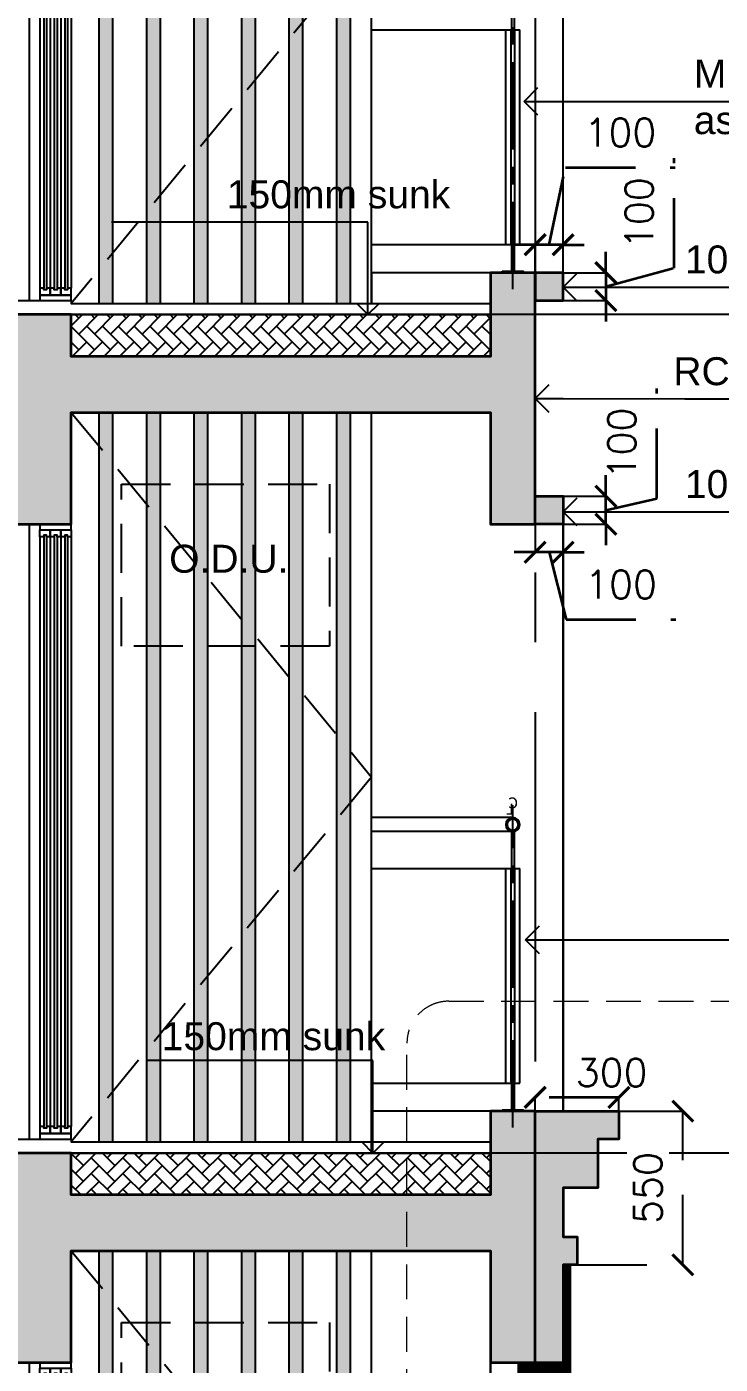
# Model space of a CAD drawing. Header units: millimetres. Extents: x 1066295 to 1300022, y -5734212 to -5454663.
# Drawn here: x 1140959 to 1143441, y -5671749 to -5666963 of the extents above; entities that cross this region are included whole.
import ezdxf

# ---------------------------------------------------------------- set-up
doc = ezdxf.new("R2010")
doc.units = ezdxf.units.MM
doc.header["$LTSCALE"] = 1000
doc.header["$MEASUREMENT"] = 0
for name, pattern in [('AUDIT_D_120904163729-0', [0]), ('T9_PROFILE SECTIONS$0$( Hidden )', [0.375, 0.25, -0.125]), ('T9_PROFILE SECTIONS$0$AUDIT_D_120904163729-0', [0]), ('T9_PROFILE SECTIONS$0$CENTER', [2, 1.25, -0.25, 0.25, -0.25]), ('T9_PROFILE SECTIONS$0$HIDDEN', [0.375, 0.25, -0.125]), ('T9_PROFILE SECTIONS$0$HIDDEN2', [0.1875, 0.125, -0.0625]), ('T9_PROFILE SECTIONS$0$T10(T7 IS SIMILAR BUT MIRROR) - DIMENSION & TEXTING$0$HIDDEN', [0.375, 0.25, -0.125]), ('T9_PROFILE SECTIONS$0$T8_PROFILE SECTIONS$0$HIDDEN', [0.375, 0.25, -0.125]), ('T9_PROFILE SECTIONS$0$T8_PROFILE SECTIONS$0$PHANTOM2', [1.25, 0.625, -0.125, 0.125, -0.125, 0.125, -0.125])]:
    doc.linetypes.add(name, pattern=pattern)
doc.layers.get('0').update_dxf_attribs({"linetype": 'AUDIT_D_120904163729-0'})
for name, color, linetype in [('T9_PROFILE SECTIONS$0$a-alu frame', 4, 'Continuous'), ('T9_PROFILE SECTIONS$0$A-DIM', 2, 'Continuous'), ('T9_PROFILE SECTIONS$0$a-ele', 8, 'Continuous'), ('T9_PROFILE SECTIONS$0$A-SUNK SLAB', 251, 'T9_PROFILE SECTIONS$0$AUDIT_D_120904163729-0'), ('T9_PROFILE SECTIONS$0$a-window', 5, 'Continuous'), ('T9_PROFILE SECTIONS$0$DETAIL TEXT', 84, 'T9_PROFILE SECTIONS$0$HIDDEN'), ('T9_PROFILE SECTIONS$0$Elev 01', 8, 'Continuous'), ('T9_PROFILE SECTIONS$0$ELEV 5', 8, 'Continuous'), ('T9_PROFILE SECTIONS$0$F.F.L', 36, 'Continuous'), ('T9_PROFILE SECTIONS$0$GLASS', 5, 'Continuous'), ('T9_PROFILE SECTIONS$0$HATCH 150', 8, 'Continuous'), ('T9_PROFILE SECTIONS$0$Leader', 2, 'T9_PROFILE SECTIONS$0$AUDIT_D_120904163729-0'), ('T9_PROFILE SECTIONS$0$LEVEL', 7, 'Continuous'), ('T9_PROFILE SECTIONS$0$T10(T7 IS SIMILAR BUT MIRROR) - DIMENSION & TEXTING$0$A-DIMENSIONS', 2, 'T9_PROFILE SECTIONS$0$T10(T7 IS SIMILAR BUT MIRROR) - DIMENSION & TEXTING$0$HIDDEN'), ('T9_PROFILE SECTIONS$0$T8_PROFILE SECTIONS$0$A-BUILDING LINE TURNS HERE', 252, 'T9_PROFILE SECTIONS$0$T8_PROFILE SECTIONS$0$PHANTOM2')]:
    doc.layers.add(name, color=color, linetype=linetype)
for name, color, linetype, lineweight in [('T9_PROFILE SECTIONS$0$A-DIMENSION', 2, 'Continuous', 35), ('T9_PROFILE SECTIONS$0$A-SLAB', 3, 'Continuous', 35), ('T9_PROFILE SECTIONS$0$ele', 1, 'Continuous', 30), ('T9_PROFILE SECTIONS$0$R0-18-10-2014-T1-1st Podium Floor Plan$0$Text', 7, 'Continuous', 0), ('T9_PROFILE SECTIONS$0$T8_PROFILE SECTIONS$0$A-DIMENSION', 2, 'Continuous', 35)]:
    doc.layers.add(name, color=color, linetype=linetype, lineweight=lineweight)
doc.styles.add('T9_PROFILE SECTIONS$0$arial', font='sanss___.ttf')
doc.styles.add('T9_PROFILE SECTIONS$0$ARIAL ARROW', font='arial.ttf')
doc.styles.add('T9_PROFILE SECTIONS$0$Romans 1', font='romans.shx', dxfattribs={"height": 100})
doc.styles.add('T9_PROFILE SECTIONS$0$T8_PROFILE SECTIONS$0$Romans 1', font='romans.shx', dxfattribs={"height": 100})
doc.dimstyles.new('T9_PROFILE SECTIONS$0$ALPINE S', dxfattribs={"dimscale": 0, "dimtxt": 100, "dimasz": 75, "dimexe": 0, "dimexo": 0, "dimgap": 75, "dimtad": 1, "dimdec": 0, "dimzin": 0, "dimdsep": 46, "dimtxsty": 'T9_PROFILE SECTIONS$0$Romans 1', "dimblk": 'T9_PROFILE SECTIONS$0$_ArchTick', "dimcen": 0.09, "dimclrd": 256, "dimclre": 256, "dimclrt": 7, "dimadec": 0, "dimazin": 0, "dimtfac": 1, "dimtdec": 0, "dimtofl": 0, "dimtmove": 1, "dimatfit": 0, "dimldrblk": 'T9_PROFILE SECTIONS$0$_Open90', "dimfxl": 1, "dimtolj": 1, "dimtzin": 0, "dimarcsym": 0})
doc.dimstyles.new('T9_PROFILE SECTIONS$0$T8_PROFILE SECTIONS$0$ALPINE S', dxfattribs={"dimscale": 0, "dimtxt": 100, "dimasz": 75, "dimexe": 0, "dimexo": 0, "dimgap": 75, "dimtad": 1, "dimdec": 0, "dimzin": 0, "dimdsep": 46, "dimtxsty": 'T9_PROFILE SECTIONS$0$T8_PROFILE SECTIONS$0$Romans 1', "dimblk": 'T9_PROFILE SECTIONS$0$T8_PROFILE SECTIONS$0$_ArchTick', "dimcen": 0.09, "dimclrd": 256, "dimclre": 256, "dimclrt": 7, "dimadec": 0, "dimazin": 0, "dimtfac": 1, "dimtdec": 0, "dimtofl": 0, "dimtmove": 1, "dimatfit": 0, "dimldrblk": 'T9_PROFILE SECTIONS$0$T8_PROFILE SECTIONS$0$_Open90', "dimfxl": 1, "dimtolj": 1, "dimtzin": 0, "dimarcsym": 0})

# ---------------------------------------------------------------- blocks, each defined once
blk = doc.blocks.new('T9_PROFILE SECTIONS$0$A$C04612184')
at = {"layer": 'T9_PROFILE SECTIONS$0$LEVEL', "color": 8, "linetype": 'T9_PROFILE SECTIONS$0$HIDDEN2', "ltscale": 5}
for p, q in [((89.8181, 23.915), (-67.8271, 23.915)), ((89.8181, 20.915), (-67.8271, 20.915))]:
    blk.add_line(p, q, dxfattribs=at)
blk = doc.blocks.new('T9_PROFILE SECTIONS$0$window with railing')
at = {"layer": 'T9_PROFILE SECTIONS$0$a-ele'}
blk.add_lwpolyline([(-11244.9, -340863.7), (-11244.9, -338663.7)], dxfattribs=at)
at = {"layer": 'T9_PROFILE SECTIONS$0$a-window', "color": 250}
for p, q in [((-11394.9, -338708.7), (-11394.9, -340818.7)), ((-11381.6, -338708.7), (-11381.6, -340818.7)), ((-11371.6, -338708.7), (-11371.6, -340818.7))]:
    blk.add_line(p, q, dxfattribs=at)
at = {"layer": 'T9_PROFILE SECTIONS$0$a-window', "color": 1}
for p, q in [((-11357.4, -338708.7), (-11357.4, -340818.7)), ((-11319.9, -338708.7), (-11319.9, -340818.7)), ((-11319.9, -338708.7), (-11319.9, -340818.7)), ((-11282.4, -338708.7), (-11282.4, -340818.7))]:
    blk.add_line(p, q, dxfattribs=at)
at = {"layer": 'T9_PROFILE SECTIONS$0$a-window', "color": 5}
for p, q in [((-11344.1, -338708.7), (-11344.1, -340818.7)), ((-11334.1, -338708.7), (-11334.1, -340818.7)), ((-11306.6, -338708.7), (-11306.6, -340818.7)), ((-11296.6, -338708.7), (-11296.6, -340818.7))]:
    blk.add_line(p, q, dxfattribs=at)
at = {"layer": 'T9_PROFILE SECTIONS$0$a-window', "color": 4}
for points in [[(-11394.9, -338683.7), (-11394.9, -338663.7), (-11282.4, -338663.7), (-11282.4, -338683.7)], [(-11371.6, -338708.7), (-11357.4, -338708.7), (-11357.4, -338683.7), (-11394.9, -338683.7), (-11394.9, -338708.7), (-11381.6, -338708.7), (-11381.6, -338702.7), (-11371.6, -338702.7)], [(-11334.1, -338708.7), (-11319.9, -338708.7), (-11319.9, -338683.7), (-11357.4, -338683.7), (-11357.4, -338708.7), (-11344.1, -338708.7), (-11344.1, -338702.7), (-11334.1, -338702.7)], [(-11296.6, -338708.7), (-11282.4, -338708.7), (-11282.4, -338683.7), (-11319.9, -338683.7), (-11319.9, -338708.7), (-11306.6, -338708.7), (-11306.6, -338702.7), (-11296.6, -338702.7)], [(-11371.6, -340818.7), (-11357.4, -340818.7), (-11357.4, -340843.7), (-11394.9, -340843.7), (-11394.9, -340818.7), (-11381.6, -340818.7), (-11381.6, -340824.7), (-11371.6, -340824.7)], [(-11394.9, -340863.7), (-11394.9, -340843.7), (-11282.4, -340843.7), (-11282.4, -340863.7)], [(-11334.1, -340818.7), (-11319.9, -340818.7), (-11319.9, -340843.7), (-11357.4, -340843.7), (-11357.4, -340818.7), (-11344.1, -340818.7), (-11344.1, -340824.7), (-11334.1, -340824.7)], [(-11296.6, -340818.7), (-11282.4, -340818.7), (-11282.4, -340843.7), (-11319.9, -340843.7), (-11319.9, -340818.7), (-11306.6, -340818.7), (-11306.6, -340824.7), (-11296.6, -340824.7)]]:
    blk.add_lwpolyline(points, close=True, dxfattribs=at)
blk = doc.blocks.new('T9_PROFILE SECTIONS$0$_ArchTick')
at = {"color": 0, "linetype": 'ByBlock', "const_width": 0.15}
blk.add_lwpolyline([(-0.5, -0.5), (0.5, 0.5)], dxfattribs=at)
blk = doc.blocks.new('T9_PROFILE SECTIONS$0$A$C6E3644B4')
at = {"layer": 'T9_PROFILE SECTIONS$0$A-DIM', "ltscale": 0.7}
h = blk.add_hatch(color=8, dxfattribs=at)
edge = h.paths.add_edge_path()
edge.add_arc((0, 1025), 25, 0, 360)
edge = h.paths.add_edge_path(flags=17)
edge.add_arc((0, 1025), 20, 0, 360)
for points in [[(6, 868.7), (-6, 868.7), (-6, 843.7), (6, 843.7)], [(6, 130), (-6, 130), (-6, 105), (6, 105)]]:
    blk.add_hatch(color=8, dxfattribs=at).paths.add_polyline_path(points)
at = {"layer": 'T9_PROFILE SECTIONS$0$A-DIM', "color": 5, "linetype": 'T9_PROFILE SECTIONS$0$CENTER', "ltscale": 0.25}
blk.add_line((0, -59), (0, 1094.7), dxfattribs=at)
at = {"layer": 'T9_PROFILE SECTIONS$0$A-DIM', "ltscale": 0.7}
for p, q in [((-5, 1000.1), (-5, 868.4)), ((5, 1000.1), (5, 868.4)), ((25, 868.4), (-25, 868.4)), ((-25, 100.4), (-25, 868.4)), ((25, 100.4), (25, 868.4)), ((25, 100.4), (-25, 100.4)), ((-5, 100.4), (-5, 5)), ((5, 100.4), (5, 5))]:
    blk.add_line(p, q, dxfattribs=at)
blk.add_lwpolyline([(37.5, 5), (-37.5, 5), (-37.5, 0), (37.5, 0)], close=True, dxfattribs=at)
for radius in [25, 20]:
    blk.add_circle((0, 1025), radius, dxfattribs=at)
at = {"layer": 'T9_PROFILE SECTIONS$0$GLASS', "ltscale": 0.7}
for points in [[(-6, 868.4), (-6, 843.7), (6, 843.7), (6, 868.4)], [(-6, 105), (6, 105), (6, 868.4), (-6, 868.4)], [(-6, 130), (-6, 105), (6, 105), (6, 130)]]:
    blk.add_lwpolyline(points, close=True, dxfattribs=at)
at = {"layer": 'T9_PROFILE SECTIONS$0$DETAIL TEXT', "color": 0, "char_height": 40, "width": 489.252, "attachment_point": 1, "style": 'T9_PROFILE SECTIONS$0$arial'}
for s, insert in [('{\\fCalibri|b0|i0|c0|p34;C}', (-17.8, 1122.7)), ('{\\fCalibri|b0|i0|c0|p34;L}', (-2.8, 1100.5))]:
    blk.add_mtext(s, dxfattribs=dict(at, insert=insert))
blk = doc.blocks.new('T9_PROFILE SECTIONS$0$T8_PROFILE SECTIONS$0$_ArchTick')
at = {"color": 0, "linetype": 'ByBlock', "const_width": 0.15}
blk.add_lwpolyline([(-0.5, -0.5), (0.5, 0.5)], dxfattribs=at)
blk = doc.blocks.new('*D251')
at = {"layer": 'T9_PROFILE SECTIONS$0$T8_PROFILE SECTIONS$0$A-DIMENSION', "linetype": 'T9_PROFILE SECTIONS$0$T8_PROFILE SECTIONS$0$HIDDEN', "transparency": 16777216}
for p, q in [((-49443.9, 283911.7), (-49385.2, 284188.4)), ((-49385.2, 284188.4), (-48992.3, 284188.4)), ((-49493.9, 283911.7), (-49568.9, 283911.7)), ((-49393.9, 283911.7), (-49493.9, 283911.7)), ((-49393.9, 283911.7), (-49318.9, 283911.7))]:
    blk.add_line(p, q, dxfattribs=at)
at = {"layer": 'T9_PROFILE SECTIONS$0$T8_PROFILE SECTIONS$0$A-DIMENSION', "linetype": 'T9_PROFILE SECTIONS$0$T8_PROFILE SECTIONS$0$HIDDEN', "lineweight": -2, "transparency": 16777216}
for p, q in [((-49493.9, 283811.7), (-49493.9, 283911.7)), ((-49393.9, 283811.7), (-49393.9, 283911.7))]:
    blk.add_line(p, q, dxfattribs=at)
at = {"layer": 'T9_PROFILE SECTIONS$0$T8_PROFILE SECTIONS$0$A-DIMENSION', "linetype": 'ByBlock', "transparency": 16777216, "xscale": 75, "yscale": 75, "zscale": 75}
blk.add_blockref('T9_PROFILE SECTIONS$0$T8_PROFILE SECTIONS$0$_ArchTick', (-49493.9, 283911.7), dxfattribs=at)
at = {"layer": 'T9_PROFILE SECTIONS$0$T8_PROFILE SECTIONS$0$A-DIMENSION', "linetype": 'ByBlock', "transparency": 16777216, "xscale": 75, "yscale": 75, "zscale": 75, "rotation": 180}
blk.add_blockref('T9_PROFILE SECTIONS$0$T8_PROFILE SECTIONS$0$_ArchTick', (-49393.9, 283911.7), dxfattribs=at)
at = {"layer": 'T9_PROFILE SECTIONS$0$T8_PROFILE SECTIONS$0$A-DIMENSION', "color": 7, "linetype": 'ByBlock', "transparency": 16777216, "insert": (-49188.7, 284313.4), "char_height": 100, "attachment_point": 5, "style": 'T9_PROFILE SECTIONS$0$T8_PROFILE SECTIONS$0$Romans 1'}
blk.add_mtext('\\A1;100', dxfattribs=at)
blk = doc.blocks.new('T9_PROFILE SECTIONS$0$T8_PROFILE SECTIONS$0$_Open90')
at = {"color": 0, "linetype": 'ByBlock', "lineweight": -2}
for p, q in [((0, 0), (-1, 0)), ((-0.5, 0.5), (0, 0)), ((0, 0), (-0.5, -0.5))]:
    blk.add_line(p, q, dxfattribs=at)
blk = doc.blocks.new('*D252')
at = {"layer": 'T9_PROFILE SECTIONS$0$T8_PROFILE SECTIONS$0$A-DIMENSION', "linetype": 'T9_PROFILE SECTIONS$0$T8_PROFILE SECTIONS$0$HIDDEN', "transparency": 16777216}
for p, q in [((-48996.2, 283828.2), (-48996.2, 284221.1)), ((-49240.7, 283811.7), (-49240.7, 283886.7)), ((-49240.7, 283761.7), (-48996.2, 283828.2)), ((-49240.7, 283811.7), (-49240.7, 283711.7)), ((-49240.7, 283711.7), (-49240.7, 283636.7))]:
    blk.add_line(p, q, dxfattribs=at)
at = {"layer": 'T9_PROFILE SECTIONS$0$T8_PROFILE SECTIONS$0$A-DIMENSION', "linetype": 'T9_PROFILE SECTIONS$0$T8_PROFILE SECTIONS$0$HIDDEN', "lineweight": -2, "transparency": 16777216}
for p, q in [((-49393.9, 283811.7), (-49240.7, 283811.7)), ((-49393.9, 283711.7), (-49240.7, 283711.7))]:
    blk.add_line(p, q, dxfattribs=at)
at = {"layer": 'T9_PROFILE SECTIONS$0$T8_PROFILE SECTIONS$0$A-DIMENSION', "linetype": 'ByBlock', "transparency": 16777216, "xscale": 75, "yscale": 75, "zscale": 75}
for p, rotation in [((-49240.7, 283811.7), 270), ((-49240.7, 283711.7), 90)]:
    blk.add_blockref('T9_PROFILE SECTIONS$0$T8_PROFILE SECTIONS$0$_ArchTick', p, dxfattribs=dict(at, rotation=rotation))
at = {"layer": 'T9_PROFILE SECTIONS$0$T8_PROFILE SECTIONS$0$A-DIMENSION', "color": 7, "linetype": 'ByBlock', "transparency": 16777216, "insert": (-49121.2, 284024.7), "char_height": 100, "attachment_point": 5, "rotation": 90, "style": 'T9_PROFILE SECTIONS$0$T8_PROFILE SECTIONS$0$Romans 1'}
blk.add_mtext('\\A1;100', dxfattribs=at)
blk = doc.blocks.new('*D253')
at = {"layer": 'T9_PROFILE SECTIONS$0$T8_PROFILE SECTIONS$0$A-DIMENSION', "linetype": 'T9_PROFILE SECTIONS$0$T8_PROFILE SECTIONS$0$HIDDEN', "lineweight": -2, "transparency": 16777216}
for p, q in [((-49493.9, 282911.7), (-49493.9, 282811.6)), ((-49393.9, 282911.7), (-49393.9, 282811.6))]:
    blk.add_line(p, q, dxfattribs=at)
at = {"layer": 'T9_PROFILE SECTIONS$0$T8_PROFILE SECTIONS$0$A-DIMENSION', "linetype": 'T9_PROFILE SECTIONS$0$T8_PROFILE SECTIONS$0$HIDDEN', "transparency": 16777216}
for p, q in [((-49493.9, 282811.6), (-49568.9, 282811.6)), ((-49393.9, 282811.6), (-49493.9, 282811.6)), ((-49443.9, 282811.6), (-49382.9, 282571)), ((-49393.9, 282811.6), (-49318.9, 282811.6)), ((-49382.9, 282571), (-48990, 282571))]:
    blk.add_line(p, q, dxfattribs=at)
at = {"layer": 'T9_PROFILE SECTIONS$0$T8_PROFILE SECTIONS$0$A-DIMENSION', "linetype": 'ByBlock', "transparency": 16777216, "xscale": 75, "yscale": 75, "zscale": 75}
blk.add_blockref('T9_PROFILE SECTIONS$0$T8_PROFILE SECTIONS$0$_ArchTick', (-49493.9, 282811.6), dxfattribs=at)
at = {"layer": 'T9_PROFILE SECTIONS$0$T8_PROFILE SECTIONS$0$A-DIMENSION', "linetype": 'ByBlock', "transparency": 16777216, "xscale": 75, "yscale": 75, "zscale": 75, "rotation": 180}
blk.add_blockref('T9_PROFILE SECTIONS$0$T8_PROFILE SECTIONS$0$_ArchTick', (-49393.9, 282811.6), dxfattribs=at)
at = {"layer": 'T9_PROFILE SECTIONS$0$T8_PROFILE SECTIONS$0$A-DIMENSION', "color": 7, "linetype": 'ByBlock', "transparency": 16777216, "insert": (-49186.5, 282696), "char_height": 100, "attachment_point": 5, "style": 'T9_PROFILE SECTIONS$0$T8_PROFILE SECTIONS$0$Romans 1'}
blk.add_mtext('\\A1;100', dxfattribs=at)
blk = doc.blocks.new('*D254')
at = {"layer": 'T9_PROFILE SECTIONS$0$T8_PROFILE SECTIONS$0$A-DIMENSION', "linetype": 'T9_PROFILE SECTIONS$0$T8_PROFILE SECTIONS$0$HIDDEN', "transparency": 16777216}
for p, q in [((-49058.1, 283004.1), (-49058.1, 283397)), ((-49240.7, 283011.7), (-49240.7, 283086.7)), ((-49240.7, 282911.7), (-49240.7, 283011.7)), ((-49240.7, 282961.7), (-49058.1, 283004.1)), ((-49240.7, 282911.7), (-49240.7, 282836.7))]:
    blk.add_line(p, q, dxfattribs=at)
at = {"layer": 'T9_PROFILE SECTIONS$0$T8_PROFILE SECTIONS$0$A-DIMENSION', "linetype": 'T9_PROFILE SECTIONS$0$T8_PROFILE SECTIONS$0$HIDDEN', "lineweight": -2, "transparency": 16777216}
for p, q in [((-49393.9, 283011.7), (-49240.7, 283011.7)), ((-49393.9, 282911.7), (-49240.7, 282911.7))]:
    blk.add_line(p, q, dxfattribs=at)
at = {"layer": 'T9_PROFILE SECTIONS$0$T8_PROFILE SECTIONS$0$A-DIMENSION', "linetype": 'ByBlock', "transparency": 16777216, "xscale": 75, "yscale": 75, "zscale": 75}
for p, rotation in [((-49240.7, 283011.7), 270), ((-49240.7, 282911.7), 90)]:
    blk.add_blockref('T9_PROFILE SECTIONS$0$T8_PROFILE SECTIONS$0$_ArchTick', p, dxfattribs=dict(at, rotation=rotation))
at = {"layer": 'T9_PROFILE SECTIONS$0$T8_PROFILE SECTIONS$0$A-DIMENSION', "color": 7, "linetype": 'ByBlock', "transparency": 16777216, "insert": (-49183.1, 283200.5), "char_height": 100, "attachment_point": 5, "rotation": 90, "style": 'T9_PROFILE SECTIONS$0$T8_PROFILE SECTIONS$0$Romans 1'}
blk.add_mtext('\\A1;100', dxfattribs=at)
blk = doc.blocks.new('*D300')
at = {"layer": 'T9_PROFILE SECTIONS$0$A-DIMENSION', "linetype": 'T9_PROFILE SECTIONS$0$HIDDEN', "lineweight": -2, "transparency": 16777216}
for p, q in [((1144523.9, -5668445.1), (1144523.9, -5668396)), ((1144823.9, -5668445.1), (1144823.9, -5668396))]:
    blk.add_line(p, q, dxfattribs=at)
at = {"layer": 'T9_PROFILE SECTIONS$0$A-DIMENSION', "linetype": 'T9_PROFILE SECTIONS$0$HIDDEN', "transparency": 16777216}
blk.add_line((1144823.9, -5668396), (1144523.9, -5668396), dxfattribs=at)
at = {"layer": 'T9_PROFILE SECTIONS$0$A-DIMENSION', "linetype": 'ByBlock', "transparency": 16777216, "xscale": 75, "yscale": 75, "zscale": 75, "rotation": 180}
blk.add_blockref('T9_PROFILE SECTIONS$0$_ArchTick', (1144523.9, -5668396), dxfattribs=at)
at = {"layer": 'T9_PROFILE SECTIONS$0$A-DIMENSION', "linetype": 'ByBlock', "transparency": 16777216, "xscale": 75, "yscale": 75, "zscale": 75}
blk.add_blockref('T9_PROFILE SECTIONS$0$_ArchTick', (1144823.9, -5668396), dxfattribs=at)
at = {"layer": 'T9_PROFILE SECTIONS$0$A-DIMENSION', "color": 7, "linetype": 'ByBlock', "transparency": 16777216, "insert": (1144797.7, -5668307.5), "char_height": 100, "attachment_point": 5, "style": 'T9_PROFILE SECTIONS$0$Romans 1'}
blk.add_mtext('\\A1;300', dxfattribs=at)
blk = doc.blocks.new('T9_PROFILE SECTIONS$0$_Open90')
at = {"color": 0, "linetype": 'ByBlock', "lineweight": -2}
for p, q in [((0, 0), (-1, 0)), ((-0.5, 0.5), (0, 0)), ((0, 0), (-0.5, -0.5))]:
    blk.add_line(p, q, dxfattribs=at)
blk = doc.blocks.new('*D301')
at = {"layer": 'T9_PROFILE SECTIONS$0$T10(T7 IS SIMILAR BUT MIRROR) - DIMENSION & TEXTING$0$A-DIMENSIONS', "linetype": 'T9_PROFILE SECTIONS$0$HIDDEN', "lineweight": -2, "transparency": 16777216}
for p, q in [((1144823.9, -5668445.1), (1145052.7, -5668445.1)), ((1144674, -5668995.1), (1145052.7, -5668995.1))]:
    blk.add_line(p, q, dxfattribs=at)
at = {"layer": 'T9_PROFILE SECTIONS$0$T10(T7 IS SIMILAR BUT MIRROR) - DIMENSION & TEXTING$0$A-DIMENSIONS', "lineweight": -2, "transparency": 16777216}
blk.add_line((1145052.7, -5668995.1), (1145052.7, -5668445.1), dxfattribs=at)
at = {"layer": 'T9_PROFILE SECTIONS$0$T10(T7 IS SIMILAR BUT MIRROR) - DIMENSION & TEXTING$0$A-DIMENSIONS', "linetype": 'ByBlock', "lineweight": -2, "transparency": 16777216, "xscale": 75, "yscale": 75, "zscale": 75}
for p, rotation in [((1145052.7, -5668445.1), 90), ((1145052.7, -5668995.1), 270)]:
    blk.add_blockref('T9_PROFILE SECTIONS$0$_ArchTick', p, dxfattribs=dict(at, rotation=rotation))
at = {"layer": 'T9_PROFILE SECTIONS$0$T10(T7 IS SIMILAR BUT MIRROR) - DIMENSION & TEXTING$0$A-DIMENSIONS', "color": 7, "linetype": 'ByBlock', "transparency": 16777216, "insert": (1144927.7, -5668720.1), "char_height": 100, "attachment_point": 5, "rotation": 90, "style": 'T9_PROFILE SECTIONS$0$Romans 1', "bg_fill": 3, "box_fill_scale": 1.25, "bg_fill_color": 256, "bg_fill_true_color": 13158600, "bg_fill_transparency": 0}
blk.add_mtext('\\A1;550', dxfattribs=at)
blk = doc.blocks.new('T9_PROFILE SECTIONS$0$grn')
at = {"layer": 'T9_PROFILE SECTIONS$0$A-SUNK SLAB', "linetype": 'ByBlock'}
h = blk.add_hatch(dxfattribs=at)
h.set_pattern_fill('AR-HBONE', color=256, scale=10)
h.set_pattern_definition([(135, (-5719487.18, -1177142.854), (-56.5685425, 2e-14), [120, -40]), (225, (-5719515.463, -1177114.57), (-56.5685425, 2e-14), [120, -40])])
h.paths.add_polyline_path([(-49653.9, 283511.7), (-51153.9, 283511.7), (-51153.9, 283661.7), (-49653.9, 283661.7)])
at = {"layer": 'T9_PROFILE SECTIONS$0$ELEV 5', "ltscale": 0.7}
h = blk.add_hatch(color=256, dxfattribs=at)
h.dxf.hatch_style = 1
h.paths.add_polyline_path([(-50155, 286311.7), (-50205, 286311.7), (-50205, 283701.7), (-50155, 283701.7)])
h.paths.add_polyline_path([(-50325, 286311.7), (-50375, 286311.7), (-50375, 283701.7), (-50325, 283701.7)])
h.paths.add_polyline_path([(-50495, 286311.7), (-50545, 286311.7), (-50545, 283701.7), (-50495, 283701.7)])
h.paths.add_polyline_path([(-50665, 286311.7), (-50715, 286311.7), (-50715, 283701.7), (-50665, 283701.7)])
h.paths.add_polyline_path([(-50835, 286311.7), (-50885, 286311.7), (-50885, 283701.7), (-50835, 283701.7)])
h.paths.add_polyline_path([(-51005, 286311.7), (-51055, 286311.7), (-51055, 283701.7), (-51005, 283701.7)])
at = {"layer": 'T9_PROFILE SECTIONS$0$HATCH 150'}
h = blk.add_hatch(color=8, dxfattribs=at)
h.dxf.hatch_style = 1
h.paths.add_polyline_path([(-49653.9, 283811.7), (-49653.9, 283661.7), (-49653.9, 283511.7), (-51153.9, 283511.7), (-51153.9, 283661.7), (-53117.3, 283661.7), (-53117.3, 283461.7), (-51353.9, 283461.7), (-51353.9, 282911.7), (-51153.9, 282911.7), (-51153.9, 283311.7), (-49653.9, 283311.7), (-49653.9, 282911.7), (-49493.9, 282911.7), (-49493.9, 283811.7)])
h = blk.add_hatch(dxfattribs=at)
h.set_pattern_fill('AR-SAND', color=8, scale=10)
h.set_pattern_definition([(127.5, (-5719487.179, -1184799.737), (-19.26823769, -0.62993358), [0, -15.2, 0, -17, 0, -16.25]), (97.5, (-5719487.18, -1184799.737), (-28.22146065, 17.69776705), [0, -8.2, 0, -13.7, 0, -5.25]), (57.5, (-5719487.179, -1184812.037), (-0.056590535, 31.141418618), [0, -5, 0, -18, 0, -23.5]), (47.5, (-5719487.18, -1184812.037), (-8.77675565, 30.06126605), [0, -2.5, 0, -11.8, 0, -13.5])])
h.paths.add_polyline_path([(-49493.9, 283011.7), (-49393.9, 283011.7), (-49393.9, 282911.7), (-49493.9, 282911.7)])
h.paths.add_polyline_path([(-49493.9, 283711.7), (-49393.9, 283711.7), (-49393.9, 283811.7), (-49493.9, 283811.7)])
at = {"layer": 'T9_PROFILE SECTIONS$0$A-SLAB', "linetype": 'ByBlock'}
for points in [[(-49653.9, 283811.7), (-49653.9, 283661.7), (-49653.9, 283511.7), (-51153.9, 283511.7), (-51153.9, 283661.7), (-53117.3, 283661.7), (-53117.3, 283461.7), (-51353.9, 283461.7), (-51353.9, 282911.7), (-51153.9, 282911.7), (-51153.9, 283311.7), (-49653.9, 283311.7), (-49653.9, 282911.7), (-49493.9, 282911.7), (-49493.9, 283811.7)], [(-49493.9, 283711.7), (-49393.9, 283711.7), (-49393.9, 283811.7), (-49493.9, 283811.7)], [(-49493.9, 283011.7), (-49393.9, 283011.7), (-49393.9, 282911.7), (-49493.9, 282911.7)]]:
    blk.add_lwpolyline(points, close=True, dxfattribs=at)
at = {"layer": 'T9_PROFILE SECTIONS$0$A-SUNK SLAB', "linetype": 'ByBlock'}
blk.add_lwpolyline([(-49653.9, 283511.7), (-51153.9, 283511.7), (-51153.9, 283661.7), (-49653.9, 283661.7)], close=True, dxfattribs=at)
at = {"layer": 'T9_PROFILE SECTIONS$0$Elev 01', "ltscale": 0.7}
for p, q in [((-50078.9, 284680.1), (-49598.9, 284680.1)), ((-50078.9, 283912.1), (-49598.9, 283912.1))]:
    blk.add_line(p, q, dxfattribs=at)
at = {"layer": 'T9_PROFILE SECTIONS$0$Elev 01', "linetype": 'ByBlock'}
for points in [[(-51005, 286311.7), (-51055, 286311.7), (-51055, 283701.7), (-51005, 283701.7)], [(-50835, 286311.7), (-50885, 286311.7), (-50885, 283701.7), (-50835, 283701.7)], [(-50665, 286311.7), (-50715, 286311.7), (-50715, 283701.7), (-50665, 283701.7)], [(-50495, 286311.7), (-50545, 286311.7), (-50545, 283701.7), (-50495, 283701.7)], [(-50325, 286311.7), (-50375, 286311.7), (-50375, 283701.7), (-50325, 283701.7)], [(-50155, 286311.7), (-50205, 286311.7), (-50205, 283701.7), (-50155, 283701.7)]]:
    blk.add_lwpolyline(points, close=True, dxfattribs=at)
blk.add_lwpolyline([(-49653.9, 283811.7), (-50078.9, 283811.7), (-50078.9, 283701.7)], dxfattribs=at)
at = {"layer": 'T9_PROFILE SECTIONS$0$ELEV 5', "ltscale": 0.7}
for p, q in [((-50078.9, 283701.7), (-50078.9, 286311.7)), ((-49393.9, 283811.7), (-49393.9, 285911.7))]:
    blk.add_line(p, q, dxfattribs=at)
at = {"layer": 'T9_PROFILE SECTIONS$0$ELEV 5', "linetype": 'T9_PROFILE SECTIONS$0$( Hidden )', "ltscale": 0.7}
blk.add_lwpolyline([(-51153.9, 286311.7), (-50078.9, 285006.7), (-51153.9, 283701.7)], dxfattribs=at)
blk.add_lwpolyline([(-50974.2, 286055.2), (-50230.2, 286055.2), (-50230.2, 285475.2), (-50974.2, 285475.2)], close=True, dxfattribs=at)
at = {"layer": 'T9_PROFILE SECTIONS$0$F.F.L', "linetype": 'Continuous', "ltscale": 0.1}
blk.add_lwpolyline([(-53117.3, 283711.7), (-51153.9, 283711.7), (-51153.9, 283701.7), (-49653.9, 283701.7)], dxfattribs=at)
at = {"layer": 'T9_PROFILE SECTIONS$0$a-alu frame', "linetype": 'Continuous', "xscale": -1}
blk.add_blockref('T9_PROFILE SECTIONS$0$window with railing', (-62548.8, 624575.4), dxfattribs=at)
at = {"layer": 'T9_PROFILE SECTIONS$0$A-SLAB', "linetype": 'ByBlock', "xscale": -1}
blk.add_blockref('T9_PROFILE SECTIONS$0$A$C6E3644B4', (-49573.9, 283811.7), dxfattribs=at)
at = {"layer": 'T9_PROFILE SECTIONS$0$R0-18-10-2014-T1-1st Podium Floor Plan$0$Text', "char_height": 100, "width": 1133.401, "style": 'T9_PROFILE SECTIONS$0$ARIAL ARROW'}
for s, insert, attachment_point in [('M.S railing \\Pas per detail\\P  ', (-48926, 284574.2), 1), ('150mm sunk', (-49797.6, 284142), 3), ('100mm projection\\P  ', (-48957.8, 283909.2), 1), ('RCC pardi', (-48999.3, 283509.2), 1), ('100mm projection\\P  ', (-48957.8, 283105.2), 1)]:
    blk.add_mtext(s, dxfattribs=dict(at, insert=insert, attachment_point=attachment_point))
at = {"layer": 'T9_PROFILE SECTIONS$0$T8_PROFILE SECTIONS$0$A-DIMENSION', "linetype": 'ByBlock'}
for base, p1, p2, picture, middle in [((-49493.9, 283911.7), (-49393.9, 283811.7, 0), (-49493.9, 283811.7, 0), '*D251', (-49310.2, 284188.4)), ((-49493.9, 282811.6), (-49393.9, 282911.7, 0), (-49493.9, 282911.7, 0), '*D253', (-49307.9, 282571))]:
    dim = blk.add_linear_dim(base=base, p1=p1, p2=p2, dimstyle='T9_PROFILE SECTIONS$0$T8_PROFILE SECTIONS$0$ALPINE S', override={"dimscale": 1, "dimfxl": 5, "dimlwd": 65535, "dimarcsym": 1}, dxfattribs=at)
    dim.commit()
    dim.dimension.update_dxf_attribs({"geometry": picture, "text_midpoint": middle, "dimtype": 128})
for base, p1, p2, angle, picture, middle in [((-49240.7, 283711.7), (-49393.9, 283811.7), (-49393.9, 283711.7, 0), 90, '*D252', (-48996.2, 283903.2)), ((-49240.7, 283011.7), (-49393.9, 282911.7), (-49393.9, 283011.7, 0), 270, '*D254', (-49058.1, 283079.1))]:
    dim = blk.add_linear_dim(base=base, p1=p1, p2=p2, angle=angle, dimstyle='T9_PROFILE SECTIONS$0$T8_PROFILE SECTIONS$0$ALPINE S', override={"dimscale": 1, "dimfxl": 5, "dimlwd": 65535, "dimarcsym": 1}, dxfattribs=at)
    dim.commit()
    dim.dimension.update_dxf_attribs({"geometry": picture, "text_midpoint": middle, "dimtype": 128})
at = {"layer": 'T9_PROFILE SECTIONS$0$Leader'}
for points, override in [([(-49533.6, 284424.8, 0), (-48133.7, 284424.8, 0)], {"dimscale": 1, "dimasz": 100, "dimtad": 0, "dimclrd": 256}), ([(-50092.2, 283661.7, 0), (-50092.2, 283992.6, 0), (-51009.6, 283992.6, 0)], {"dimscale": 1, "dimtad": 0}), ([(-49393.9, 283759.8, 0), (-48957.8, 283759.8, 0), (-47849.6, 283759.8, 0)], {"dimscale": 1, "dimasz": 100, "dimtad": 0}), ([(-49493.9, 283361.7, 0), (-48957.8, 283359.8, 0), (-47849.6, 283359.8, 0)], {"dimscale": 1, "dimasz": 100, "dimtad": 0}), ([(-49393.9, 282955.8, 0), (-48957.8, 282955.8, 0), (-47849.6, 282955.8, 0)], {"dimscale": 1, "dimasz": 100, "dimtad": 0})]:
    blk.add_leader(points, dimstyle='T9_PROFILE SECTIONS$0$ALPINE S', override=override, dxfattribs=at)
blk = doc.blocks.new('T9_PROFILE SECTIONS')
at = {"layer": 'T9_PROFILE SECTIONS$0$A-SUNK SLAB', "linetype": 'ByBlock'}
h = blk.add_hatch(dxfattribs=at)
h.set_pattern_fill('AR-HBONE', color=256, scale=10, angle=450)
h.set_pattern_definition([(225, (-4539620.737, -7387327.988), (-4e-14, -56.5685425), [120, -40]), (315, (-4539649.02, -7387356.272), (-4e-14, -56.5685425), [120, -40])])
h.paths.add_polyline_path([(1144363.9495, -5668745.054), (1142863.9495, -5668745.054), (1142863.9495, -5668595.054), (1144363.9495, -5668595.054)])
at = {"layer": 'T9_PROFILE SECTIONS$0$ELEV 5', "ltscale": 0.7}
h = blk.add_hatch(color=256, dxfattribs=at)
h.dxf.hatch_style = 1
h.paths.add_polyline_path([(1143862.8605, -5665945.054), (1143812.8605, -5665945.054), (1143812.8605, -5668555.054), (1143862.8605, -5668555.054)])
h.paths.add_polyline_path([(1143692.8605, -5665945.054), (1143642.8605, -5665945.054), (1143642.8605, -5668555.054), (1143692.8605, -5668555.054)])
h.paths.add_polyline_path([(1143522.8605, -5665945.054), (1143472.8605, -5665945.054), (1143472.8605, -5668555.054), (1143522.8605, -5668555.054)])
h.paths.add_polyline_path([(1143352.8605, -5665945.054), (1143302.8605, -5665945.054), (1143302.8605, -5668555.054), (1143352.8605, -5668555.054)])
h.paths.add_polyline_path([(1143182.8605, -5665945.054), (1143132.8605, -5665945.054), (1143132.8605, -5668555.054), (1143182.8605, -5668555.054)])
h.paths.add_polyline_path([(1143012.8605, -5665945.054), (1142962.8605, -5665945.054), (1142962.8605, -5668555.054), (1143012.8605, -5668555.054)])
at = {"layer": 'T9_PROFILE SECTIONS$0$HATCH 150'}
h = blk.add_hatch(color=8, dxfattribs=at)
h.dxf.hatch_style = 1
h.paths.add_polyline_path([(1144363.9495, -5668445.054), (1144363.9495, -5668595.054), (1144363.9495, -5668745.054), (1142863.9495, -5668745.054), (1142863.9495, -5668595.054), (1140900.5757, -5668595.054), (1140900.5757, -5668795.054), (1142663.9495, -5668795.054), (1142663.9495, -5669345.054), (1142863.9495, -5669345.054), (1142863.9495, -5668945.054), (1144363.9495, -5668945.054), (1144363.9495, -5669345.054), (1144523.9495, -5669345.054), (1144523.9495, -5668445.054)])
h = blk.add_hatch(dxfattribs=at)
h.set_pattern_fill('AR-SAND', color=8, scale=10, angle=450)
h.set_pattern_definition([(217.5, (-4531963.853, -7384177.988), (0.62993358, -19.26823769), [0, -15.2, 0, -17, 0, -16.25]), (187.5, (-4531963.853, -7384177.988), (-17.69776705, -28.22146065), [0, -8.2, 0, -13.7, 0, -5.25]), (147.5, (-4531951.553, -7384177.988), (-31.141418618, -0.056590535), [0, -5, 0, -18, 0, -23.5]), (137.5, (-4531951.553, -7384177.988), (-30.06126605, -8.77675565), [0, -2.5, 0, -11.8, 0, -13.5])])
h.paths.add_polyline_path([(1144523.9495, -5669345.408), (1144523.9495, -5669345.054), (1144523.9495, -5668445.054), (1144823.9495, -5668445.054), (1144823.9495, -5668545.0546), (1144748.9791, -5668545.0546), (1144748.9791, -5668720.055), (1144623.9791, -5668720.055), (1144623.9791, -5668895.0546), (1144673.9791, -5668895.0546), (1144673.9791, -5668995.055), (1144623.9003, -5668995.0673), (1144623.9864, -5669345.408)])
at = {"layer": 'T9_PROFILE SECTIONS$0$T10(T7 IS SIMILAR BUT MIRROR) - DIMENSION & TEXTING$0$A-DIMENSIONS', "linetype": 'ByBlock'}
h = blk.add_hatch(dxfattribs=at)
h.set_pattern_fill('ANSI31', color=256, scale=25)
h.set_pattern_definition([(45, (24790.1686, 1e-05), (-2.2097086912, 2.2097086912), [])])
edge = h.paths.add_edge_path()
edge.add_line((1144464.85, -5669345.054), (1144623.9462, -5669345.0332))
edge.add_line((1144623.9462, -5669345.0332), (1144623.9003, -5668995.0673))
edge.add_line((1144623.9003, -5668995.0673), (1144648.9397, -5668995.0611))
edge.add_line((1144648.9397, -5668995.0611), (1144648.9397, -5669395.0541))
edge.add_line((1144648.9397, -5669395.0541), (1144463.9126, -5669395.0541))
edge.add_line((1144463.9126, -5669395.0541), (1144463.9126, -5669345.408))
at = {"layer": 'T9_PROFILE SECTIONS$0$A-SLAB', "linetype": 'ByBlock'}
for points in [[(1144363.9495, -5668445.054), (1144363.9495, -5668595.054), (1144363.9495, -5668745.054), (1142863.9495, -5668745.054), (1142863.9495, -5668595.054), (1140900.5757, -5668595.054), (1140900.5757, -5668795.054), (1142663.9495, -5668795.054), (1142663.9495, -5669345.054), (1142863.9495, -5669345.054), (1142863.9495, -5668945.054), (1144363.9495, -5668945.054), (1144363.9495, -5669345.054), (1144523.9495, -5669345.054), (1144523.9495, -5668445.054)], [(1144523.9495, -5669345.408), (1144523.9495, -5669345.054), (1144523.9495, -5669345.054), (1144523.9495, -5668445.054), (1144823.9495, -5668445.054), (1144823.9495, -5668545.0546), (1144748.9791, -5668545.0546), (1144748.9791, -5668720.055), (1144623.9791, -5668720.055), (1144623.9791, -5668895.0546), (1144673.9791, -5668895.0546), (1144673.9791, -5668995.055), (1144623.9003, -5668995.0673), (1144623.9864, -5669345.408)]]:
    blk.add_lwpolyline(points, close=True, dxfattribs=at)
at = {"layer": 'T9_PROFILE SECTIONS$0$A-SUNK SLAB', "linetype": 'ByBlock'}
blk.add_lwpolyline([(1144363.9495, -5668745.054), (1142863.9495, -5668745.054), (1142863.9495, -5668595.054), (1144363.9495, -5668595.054)], close=True, dxfattribs=at)
at = {"layer": 'T9_PROFILE SECTIONS$0$ele', "color": 8}
blk.add_line((1144623.9495, -5669345.408), (1144363.9126, -5669345.408), dxfattribs=at)
blk.add_lwpolyline([(1144623.9495, -5669345.408), (1144363.9126, -5669345.408), (1144363.9126, -5671445.0295), (1144623.9495, -5671445.0295)], close=True, dxfattribs=at)
at = {"layer": 'T9_PROFILE SECTIONS$0$Elev 01', "ltscale": 0.7}
for p, q in [((1144443.9495, -5667395.054), (1143938.9495, -5667395.054)), ((1144443.9495, -5667445.054), (1143938.9495, -5667445.054)), ((1143938.9495, -5667576.654), (1144418.9495, -5667576.654)), ((1143943.2553, -5668344.654), (1144418.9495, -5668344.654))]:
    blk.add_line(p, q, dxfattribs=at)
at = {"layer": 'T9_PROFILE SECTIONS$0$Elev 01', "linetype": 'ByBlock'}
blk.add_line((1144363.9495, -5668445.054), (1143943.2553, -5668445.054), dxfattribs=at)
for points in [[(1143012.8605, -5665945.054), (1142962.8605, -5665945.054), (1142962.8605, -5668555.054), (1143012.8605, -5668555.054)], [(1143182.8605, -5665945.054), (1143132.8605, -5665945.054), (1143132.8605, -5668555.054), (1143182.8605, -5668555.054)], [(1143352.8605, -5665945.054), (1143302.8605, -5665945.054), (1143302.8605, -5668555.054), (1143352.8605, -5668555.054)], [(1143522.8605, -5665945.054), (1143472.8605, -5665945.054), (1143472.8605, -5668555.054), (1143522.8605, -5668555.054)], [(1143692.8605, -5665945.054), (1143642.8605, -5665945.054), (1143642.8605, -5668555.054), (1143692.8605, -5668555.054)], [(1143862.8605, -5665945.054), (1143812.8605, -5665945.054), (1143812.8605, -5668555.054), (1143862.8605, -5668555.054)]]:
    blk.add_lwpolyline(points, close=True, dxfattribs=at)
at = {"layer": 'T9_PROFILE SECTIONS$0$ELEV 5', "ltscale": 0.7}
for p, q in [((1143938.9495, -5668595.054), (1143938.9495, -5665945.054)), ((1144623.9495, -5668445.054), (1144623.9495, -5666345.0541))]:
    blk.add_line(p, q, dxfattribs=at)
at = {"layer": 'T9_PROFILE SECTIONS$0$ELEV 5', "linetype": 'ByBlock'}
for p, q in [((1144623.9495, -5666345.054), (1144623.9501, -5668445.054)), ((1144623.9495, -5669345.0541), (1144623.9003, -5668995.0673))]:
    blk.add_line(p, q, dxfattribs=at)
at = {"layer": 'T9_PROFILE SECTIONS$0$ELEV 5', "linetype": 'T9_PROFILE SECTIONS$0$( Hidden )', "ltscale": 0.7}
blk.add_lwpolyline([(1142863.9495, -5665945.054), (1143938.9495, -5667250.054), (1142863.9495, -5668555.054)], dxfattribs=at)
blk.add_lwpolyline([(1143043.6622, -5666201.5), (1143787.6622, -5666201.5), (1143787.6622, -5666781.5), (1143043.6622, -5666781.5)], close=True, dxfattribs=at)
at = {"layer": 'T9_PROFILE SECTIONS$0$F.F.L', "linetype": 'Continuous', "ltscale": 0.1}
blk.add_lwpolyline([(1140900.5757, -5668545.054), (1142863.9495, -5668545.054), (1142863.9495, -5668555.054), (1144363.9495, -5668555.054)], dxfattribs=at)
at = {"layer": 'T9_PROFILE SECTIONS$0$T10(T7 IS SIMILAR BUT MIRROR) - DIMENSION & TEXTING$0$A-DIMENSIONS', "linetype": 'ByBlock'}
blk.add_lwpolyline([(1144464.85, -5669345.054), (1144623.9462, -5669345.0332), (1144623.9003, -5668995.0673), (1144648.9397, -5668995.0611), (1144648.9397, -5669395.0541), (1144463.9126, -5669395.0541), (1144463.9126, -5669345.408)], dxfattribs=at)
at = {"layer": 'T9_PROFILE SECTIONS$0$T8_PROFILE SECTIONS$0$A-BUILDING LINE TURNS HERE', "ltscale": 2}
blk.add_line((1144523.9495, -5589517.6317), (1144523.9495, -5679767.0766), dxfattribs=at)
at = {"linetype": 'ByBlock'}
for p in [(1194017.8308, -5949256.7282), (1194017.8308, -5955256.7282)]:
    blk.add_blockref('T9_PROFILE SECTIONS$0$grn', p, dxfattribs=at)
at = {"linetype": 'Continuous', "xscale": -1}
blk.add_blockref('T9_PROFILE SECTIONS$0$window with railing', (1131469.0741, -5327681.3673), dxfattribs=at)
at = {"linetype": 'ByBlock', "xscale": -1}
blk.add_blockref('T9_PROFILE SECTIONS$0$A$C6E3644B4', (1144443.9495, -5668445.054), dxfattribs=at)
at = {"layer": 'T9_PROFILE SECTIONS$0$LEVEL', "linetype": 'ByBlock', "xscale": 1000, "yscale": 1000, "zscale": 1000}
blk.add_blockref('T9_PROFILE SECTIONS$0$A$C04612184', (1171279.5443, -5689510.054, -0.01), dxfattribs=at)
at = {"layer": 'T9_PROFILE SECTIONS$0$R0-18-10-2014-T1-1st Podium Floor Plan$0$Text', "char_height": 100, "width": 1133.401091, "style": 'T9_PROFILE SECTIONS$0$ARIAL ARROW'}
for s, insert, attachment_point in [('O.D.U.', (1143214.3276, -5666418.5478), 1), ('150mm sunk', (1143187.5835, -5668228.4439), 7)]:
    blk.add_mtext(s, dxfattribs=dict(at, insert=insert, attachment_point=attachment_point))
at = {"layer": 'T9_PROFILE SECTIONS$0$A-DIMENSION', "linetype": 'ByBlock'}
dim = blk.add_linear_dim(base=(1144523.9495, -5668395.9772), p1=(1144823.9495, -5668445.054), p2=(1144523.9495, -5668445.054), dimstyle='T9_PROFILE SECTIONS$0$ALPINE S', override={"dimscale": 1, "dimfxl": 5, "dimlwd": 65535, "dimarcsym": 1}, dxfattribs=at)
dim.commit()
dim.dimension.update_dxf_attribs({"geometry": '*D300', "text_midpoint": (1144797.6995, -5668432.5486), "dimtype": 128})
at = {"layer": 'T9_PROFILE SECTIONS$0$Leader'}
for points, override in [([(1144489.3749, -5667831.9442, -0.4304), (1145775.4639, -5667831.9442, -0.4304)], {"dimscale": 1, "dimasz": 100, "dimtad": 0, "dimclrd": 256}), ([(1143943.2553, -5668595.054, -0.4304), (1143943.2553, -5668264.1345, -0.4304), (1143132.8605, -5668264.1345, -0.4304)], {"dimscale": 1, "dimtad": 0})]:
    blk.add_leader(points, dimstyle='T9_PROFILE SECTIONS$0$ALPINE S', override=override, dxfattribs=at)
at = {"layer": 'T9_PROFILE SECTIONS$0$T10(T7 IS SIMILAR BUT MIRROR) - DIMENSION & TEXTING$0$A-DIMENSIONS', "linetype": 'ByBlock'}
dim = blk.add_linear_dim(base=(1145052.6622, -5668445.054), p1=(1144673.9791, -5668995.055), p2=(1144823.9495, -5668445.054), angle=90, dimstyle='T9_PROFILE SECTIONS$0$ALPINE S', override={"dimscale": 1, "dimfxl": 5, "dimtfill": 1, "dimarcsym": 1}, dxfattribs=at)
dim.commit()
dim.dimension.update_dxf_attribs({"geometry": '*D301', "text_midpoint": (1144927.6622, -5668720.0545)})
at = {"layer": 'T9_PROFILE SECTIONS$0$R0-18-10-2014-T1-1st Podium Floor Plan$0$Text', "linetype": 'T9_PROFILE SECTIONS$0$HIDDEN', "ltscale": 0.5, "elevation": -0.01}
blk.add_lwpolyline([(1145535.6825, -5669099.9839), (1145535.6825, -5669680.9143, -0.414213562), (1145385.6825, -5669830.9143), (1144215.2786, -5669830.9143, -0.414213562), (1144065.2786, -5669680.9143), (1144065.2786, -5668201.8731, -0.414213562), (1144215.2786, -5668051.8731), (1145385.6825, -5668051.8731, -0.414213562), (1145535.6825, -5668201.8731), (1145535.6825, -5669005.2298)], format="xyb", dxfattribs=at)

msp = doc.modelspace()

# ---------------------------------------------------------------- block references
at = {"linetype": 'ByBlock'}
msp.add_blockref('T9_PROFILE SECTIONS', (-1745.2, -2398.4, 0.4), dxfattribs=at)

doc.saveas('drawing.dxf')
